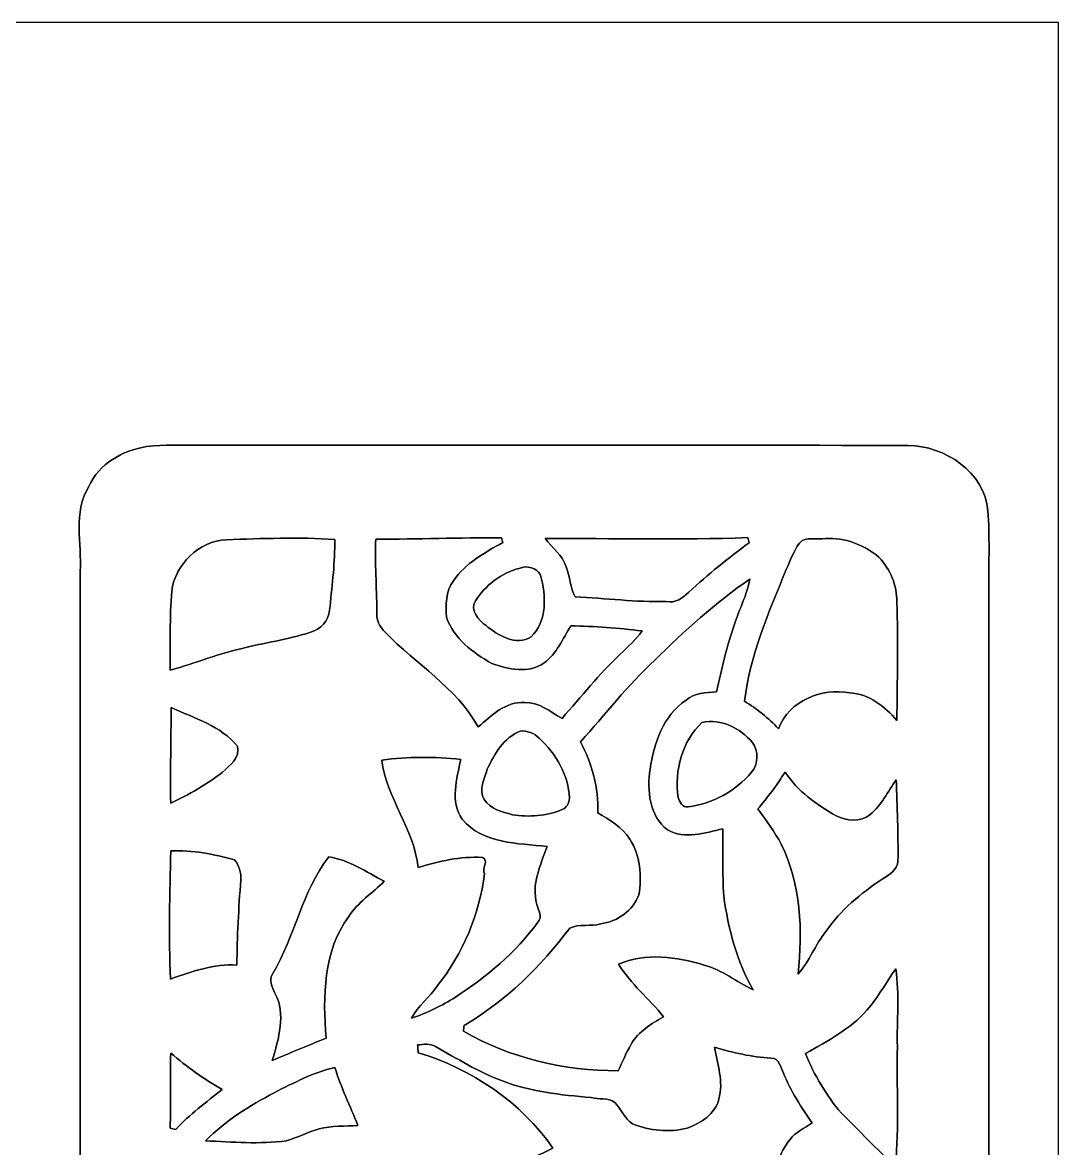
# Model space of a CAD drawing. Header units: centimetres. Extents: x -16.8 to 16.8, y -16.7 to 16.7.
# Drawn here: x 0 to 16.77, y -1.56 to 16.67 of the extents above; entities that cross this region are included whole.
import ezdxf

# ---------------------------------------------------------------- set-up
doc = ezdxf.new("R2010")
doc.units = ezdxf.units.CM
doc.header["$MEASUREMENT"] = 0
doc.layers.add('Layer 1', color=7, linetype='Continuous')

msp = doc.modelspace()

# ---------------------------------------------------------------- linework, layer by layer
at = {"layer": 'Layer 1', "color": 7}
for points, knots in [([(-16.77458, 16.66875), (-16.77458, 16.66875), (16.77458, 16.66875), (16.77458, 16.66875), (16.77458, 16.66875), (16.77458, 16.66875), (16.77458, -16.66875), (16.77458, -16.66875), (16.77458, -16.66875), (16.77458, -16.66875), (-16.77458, -16.66875), (-16.77458, -16.66875), (-16.77458, -16.66875), (-16.77458, -16.66875), (-16.77458, 16.66875), (-16.77458, 16.66875), (-16.77458, 16.66875), (-16.77458, 16.66875), (-16.77458, 16.66875), (-16.77458, 16.66875)], [0, 0, 0, 0, 0.16666667, 0.16666667, 0.16666667, 0.16666667, 0.33333333, 0.33333333, 0.33333333, 0.33333333, 0.5, 0.5, 0.5, 0.5, 0.66666667, 0.66666667, 0.66666667, 0.66666667, 1, 1, 1, 1]), ([(2.00907, 9.80228), (1.62454, 9.73843), (1.23155, 9.53064), (1.07527, 9.15458), (1.07527, 9.15458), (0.81386, 8.73831), (0.96132, 8.23666), (0.93416, 7.77875), (0.93416, 7.77875), (0.93557, 2.546), (0.93557, -2.68711), (0.93416, -7.91986), (0.93416, -7.91986), (0.90911, -8.63847), (0.89676, -9.35849), (0.92781, -10.07674), (0.92781, -10.07674), (0.95497, -10.71421), (1.58503, -11.21833), (2.20521, -11.19505), (2.20521, -11.19505), (6.26145, -11.20352), (10.3191, -11.20704), (14.37534, -11.19293), (14.37534, -11.19293), (15.05409, -11.2268), (15.68238, -10.61967), (15.64322, -9.93211), (15.64322, -9.93211), (15.65028, -4.11092), (15.64217, 1.71062), (15.64711, 7.53181), (15.64711, 7.53181), (15.64499, 7.94209), (15.66192, 8.35342), (15.63229, 8.763), (15.63229, 8.763), (15.58078, 9.3913), (14.93167, 9.8171), (14.34042, 9.81957), (14.34042, 9.81957), (10.51877, 9.83509), (6.69678, 9.81604), (2.87514, 9.82839), (2.87514, 9.82839), (2.58621, 9.82733), (2.29623, 9.83439), (2.00907, 9.80228)], [0, 0, 0, 0, 0.07692308, 0.07692308, 0.07692308, 0.07692308, 0.15384615, 0.15384615, 0.15384615, 0.15384615, 0.23076923, 0.23076923, 0.23076923, 0.23076923, 0.30769231, 0.30769231, 0.30769231, 0.30769231, 0.38461538, 0.38461538, 0.38461538, 0.38461538, 0.46153846, 0.46153846, 0.46153846, 0.46153846, 0.53846154, 0.53846154, 0.53846154, 0.53846154, 0.61538462, 0.61538462, 0.61538462, 0.61538462, 0.69230769, 0.69230769, 0.69230769, 0.69230769, 0.76923077, 0.76923077, 0.76923077, 0.76923077, 0.84615385, 0.84615385, 0.84615385, 0.84615385, 1, 1, 1, 1]), ([(3.30235, 8.2931), (3.88585, 8.31638), (4.47252, 8.33649), (5.05636, 8.30016), (5.05636, 8.30016), (5.0613, 7.93785), (5.01438, 7.57767), (4.97946, 7.21783), (4.97946, 7.21783), (4.97029, 7.04638), (4.88668, 6.87881), (4.72052, 6.81778), (4.72052, 6.81778), (4.3628, 6.68831), (3.98145, 6.64104), (3.61386, 6.54791), (3.61386, 6.54791), (3.19546, 6.46218), (2.80141, 6.29708), (2.39219, 6.18137), (2.39219, 6.18137), (2.39395, 6.60823), (2.38337, 7.03615), (2.41618, 7.46231), (2.41618, 7.46231), (2.47368, 7.89552), (2.85609, 8.27864), (3.30235, 8.2931)], [0, 0, 0, 0, 0.125, 0.125, 0.125, 0.125, 0.25, 0.25, 0.25, 0.25, 0.375, 0.375, 0.375, 0.375, 0.5, 0.5, 0.5, 0.5, 0.625, 0.625, 0.625, 0.625, 0.75, 0.75, 0.75, 0.75, 1, 1, 1, 1]), ([(5.71959, 8.30474), (6.39904, 8.2998), (7.07849, 8.33261), (7.75829, 8.3252), (7.75829, 8.3252), (7.76358, 8.30651), (7.77416, 8.26911), (7.77946, 8.25041), (7.77946, 8.25041), (7.48312, 8.08531), (7.17444, 7.91457), (6.97653, 7.62882), (6.97653, 7.62882), (6.85271, 7.46125), (6.85271, 7.23759), (6.86259, 7.03897), (6.86259, 7.03897), (6.98571, 6.69713), (7.29051, 6.46183), (7.59883, 6.29285), (7.59883, 6.29285), (7.86377, 6.19584), (8.1982, 6.12246), (8.44621, 6.30061), (8.44621, 6.30061), (8.64905, 6.44948), (8.7503, 6.69114), (8.87801, 6.90104), (8.87801, 6.90104), (9.26359, 6.89081), (9.64953, 6.86858), (10.03229, 6.81884), (10.03229, 6.81884), (9.93493, 6.67561), (9.80334, 6.56167), (9.67881, 6.44278), (9.67881, 6.44278), (9.33732, 6.1214), (9.0484, 5.75098), (8.73619, 5.40244), (8.73619, 5.40244), (8.54463, 5.50933), (8.36436, 5.66843), (8.13153, 5.65926), (8.13153, 5.65926), (7.82426, 5.67937), (7.59389, 5.4483), (7.3787, 5.26309), (7.3787, 5.26309), (7.02028, 5.90374), (6.37258, 6.27874), (5.87551, 6.79379), (5.87551, 6.79379), (5.78273, 6.88375), (5.71641, 7.00758), (5.73969, 7.1434), (5.73969, 7.1434), (5.73017, 7.53039), (5.70759, 7.91774), (5.71959, 8.30474)], [0, 0, 0, 0, 0.0625, 0.0625, 0.0625, 0.0625, 0.125, 0.125, 0.125, 0.125, 0.1875, 0.1875, 0.1875, 0.1875, 0.25, 0.25, 0.25, 0.25, 0.3125, 0.3125, 0.3125, 0.3125, 0.375, 0.375, 0.375, 0.375, 0.4375, 0.4375, 0.4375, 0.4375, 0.5, 0.5, 0.5, 0.5, 0.5625, 0.5625, 0.5625, 0.5625, 0.625, 0.625, 0.625, 0.625, 0.6875, 0.6875, 0.6875, 0.6875, 0.75, 0.75, 0.75, 0.75, 0.8125, 0.8125, 0.8125, 0.8125, 0.875, 0.875, 0.875, 0.875, 1, 1, 1, 1]), ([(8.46067, 8.31568), (9.55499, 8.31638), (10.65071, 8.28816), (11.74503, 8.32979), (11.74503, 8.32979), (11.75032, 8.30933), (11.76091, 8.26805), (11.7662, 8.24724), (11.7662, 8.24724), (11.42753, 7.99747), (11.10051, 7.73183), (10.79041, 7.44714), (10.79041, 7.44714), (10.69093, 7.35612), (10.57346, 7.26087), (10.42458, 7.29333), (10.42458, 7.29333), (9.93246, 7.28416), (9.44069, 7.34801), (8.94997, 7.36882), (8.94997, 7.36882), (8.86531, 7.51664), (8.86989, 7.69726), (8.80498, 7.85354), (8.80498, 7.85354), (8.74395, 8.04263), (8.5785, 8.16434), (8.46067, 8.31568)], [0, 0, 0, 0, 0.125, 0.125, 0.125, 0.125, 0.25, 0.25, 0.25, 0.25, 0.375, 0.375, 0.375, 0.375, 0.5, 0.5, 0.5, 0.5, 0.625, 0.625, 0.625, 0.625, 0.75, 0.75, 0.75, 0.75, 1, 1, 1, 1]), ([(12.579, 8.23842), (12.67777, 8.36154), (12.86757, 8.28569), (12.99951, 8.31497), (12.99951, 8.31497), (13.31348, 8.33191), (13.62992, 8.21372), (13.86805, 8.01123), (13.86805, 8.01123), (14.05008, 7.81544), (14.16297, 7.55474), (14.15768, 7.28486), (14.15768, 7.28486), (14.17849, 6.64633), (14.16332, 6.00745), (14.15874, 5.36857), (14.15874, 5.36857), (13.96224, 5.59506), (13.70612, 5.80037), (13.39391, 5.81625), (13.39391, 5.81625), (12.94201, 5.8995), (12.40861, 5.68678), (12.24209, 5.23558), (12.24209, 5.23558), (12.07805, 5.40702), (11.8932, 5.55519), (11.69176, 5.67972), (11.69176, 5.67972), (11.77784, 6.42832), (12.08476, 7.12152), (12.36627, 7.81297), (12.36627, 7.81297), (12.42942, 7.95796), (12.48586, 8.1093), (12.579, 8.23842)], [0, 0, 0, 0, 0.1, 0.1, 0.1, 0.1, 0.2, 0.2, 0.2, 0.2, 0.3, 0.3, 0.3, 0.3, 0.4, 0.4, 0.4, 0.4, 0.5, 0.5, 0.5, 0.5, 0.6, 0.6, 0.6, 0.6, 0.7, 0.7, 0.7, 0.7, 0.8, 0.8, 0.8, 0.8, 1, 1, 1, 1]), ([(8.04157, 7.83131), (8.16292, 7.88317), (8.33191, 7.84472), (8.38764, 7.71913), (8.38764, 7.71913), (8.48078, 7.39175), (8.49665, 6.97689), (8.23524, 6.72183), (8.23524, 6.72183), (7.99359, 6.56449), (7.69761, 6.75322), (7.50535, 6.90351), (7.50535, 6.90351), (7.39316, 6.99417), (7.23159, 7.15433), (7.33425, 7.30532), (7.33425, 7.30532), (7.49547, 7.55438), (7.75159, 7.7597), (8.04157, 7.83131)], [0, 0, 0, 0, 0.16666667, 0.16666667, 0.16666667, 0.16666667, 0.33333333, 0.33333333, 0.33333333, 0.33333333, 0.5, 0.5, 0.5, 0.5, 0.66666667, 0.66666667, 0.66666667, 0.66666667, 1, 1, 1, 1]), ([(10.2362, 6.34436), (10.7188, 6.81496), (11.21727, 7.27498), (11.77537, 7.65528), (11.77537, 7.65528), (11.73092, 7.40128), (11.60815, 7.17127), (11.52701, 6.92856), (11.52701, 6.92856), (11.4046, 6.57084), (11.31958, 6.20183), (11.23809, 5.83283), (11.23809, 5.83283), (11.06664, 5.81978), (10.87861, 5.82224), (10.74349, 5.6956), (10.74349, 5.6956), (10.37449, 5.44936), (10.22456, 4.9978), (10.16176, 4.58047), (10.16176, 4.58047), (10.11202, 4.24321), (10.14412, 3.81635), (10.44504, 3.59974), (10.44504, 3.59974), (10.7248, 3.43888), (11.04865, 3.54577), (11.33828, 3.61633), (11.33828, 3.61633), (11.33969, 3.25332), (11.33193, 2.88996), (11.35451, 2.52695), (11.35451, 2.52695), (11.42788, 1.99919), (11.56406, 1.47461), (11.82829, 1.00824), (11.82829, 1.00824), (11.56159, 1.1363), (11.32593, 1.32856), (11.03806, 1.40864), (11.03806, 1.40864), (10.59392, 1.53776), (10.08803, 1.61996), (9.65235, 1.42169), (9.65235, 1.42169), (9.85026, 1.10102), (10.14554, 0.86254), (10.38084, 0.57291), (10.38084, 0.57291), (10.18187, 0.45755), (9.97303, 0.33267), (9.85591, 0.12771), (9.85591, 0.12771), (9.77582, -0.01094), (9.71232, -0.15875), (9.64389, -0.30339), (9.64389, -0.30339), (8.77252, -0.3048), (7.89905, -0.09984), (7.14128, 0.33549), (7.14128, 0.33549), (7.1434, 0.35948), (7.14728, 0.40816), (7.14939, 0.43215), (7.14939, 0.43215), (7.82708, 0.82515), (8.39047, 1.38501), (8.86142, 2.00554), (8.86142, 2.00554), (9.01171, 2.08739), (9.20221, 2.02177), (9.36378, 2.07751), (9.36378, 2.07751), (9.63295, 2.1082), (9.88166, 2.29059), (9.98008, 2.54423), (9.98008, 2.54423), (10.02736, 2.84692), (10.01077, 3.18523), (9.83156, 3.44558), (9.83156, 3.44558), (9.71127, 3.64243), (9.50666, 3.7592), (9.31474, 3.87491), (9.31474, 3.87491), (9.32921, 4.28061), (9.22055, 4.66866), (9.03534, 5.02426), (9.03534, 5.02426), (9.43469, 5.46488), (9.79946, 5.93901), (10.2362, 6.34436)], [0, 0, 0, 0, 0.04166667, 0.04166667, 0.04166667, 0.04166667, 0.08333333, 0.08333333, 0.08333333, 0.08333333, 0.125, 0.125, 0.125, 0.125, 0.16666667, 0.16666667, 0.16666667, 0.16666667, 0.20833333, 0.20833333, 0.20833333, 0.20833333, 0.25, 0.25, 0.25, 0.25, 0.29166667, 0.29166667, 0.29166667, 0.29166667, 0.33333333, 0.33333333, 0.33333333, 0.33333333, 0.375, 0.375, 0.375, 0.375, 0.41666667, 0.41666667, 0.41666667, 0.41666667, 0.45833333, 0.45833333, 0.45833333, 0.45833333, 0.5, 0.5, 0.5, 0.5, 0.54166667, 0.54166667, 0.54166667, 0.54166667, 0.58333333, 0.58333333, 0.58333333, 0.58333333, 0.625, 0.625, 0.625, 0.625, 0.66666667, 0.66666667, 0.66666667, 0.66666667, 0.70833333, 0.70833333, 0.70833333, 0.70833333, 0.75, 0.75, 0.75, 0.75, 0.79166667, 0.79166667, 0.79166667, 0.79166667, 0.83333333, 0.83333333, 0.83333333, 0.83333333, 0.875, 0.875, 0.875, 0.875, 0.91666667, 0.91666667, 0.91666667, 0.91666667, 1, 1, 1, 1]), ([(2.40947, 5.57777), (2.7813, 5.40173), (3.21134, 5.28391), (3.47945, 4.953), (3.47945, 4.953), (3.52989, 4.76038), (3.35245, 4.64326), (3.23427, 4.5279), (3.23427, 4.5279), (2.98027, 4.32576), (2.69169, 4.16948), (2.39889, 4.03119), (2.39889, 4.03119), (2.39254, 4.5466), (2.40277, 5.06236), (2.40947, 5.57777)], [0, 0, 0, 0, 0.2, 0.2, 0.2, 0.2, 0.4, 0.4, 0.4, 0.4, 0.6, 0.6, 0.6, 0.6, 1, 1, 1, 1]), ([(11.00208, 5.33647), (11.31217, 5.40385), (11.62332, 5.24581), (11.8177, 5.01086), (11.8177, 5.01086), (11.92389, 4.87292), (11.91507, 4.66196), (11.80394, 4.52967), (11.80394, 4.52967), (11.5443, 4.22593), (11.17635, 4.01602), (10.77666, 3.97122), (10.77666, 3.97122), (10.68776, 3.95393), (10.63731, 4.05342), (10.61544, 4.12362), (10.61544, 4.12362), (10.55441, 4.55189), (10.68035, 5.03872), (11.00208, 5.33647)], [0, 0, 0, 0, 0.16666667, 0.16666667, 0.16666667, 0.16666667, 0.33333333, 0.33333333, 0.33333333, 0.33333333, 0.5, 0.5, 0.5, 0.5, 0.66666667, 0.66666667, 0.66666667, 0.66666667, 1, 1, 1, 1]), ([(8.06062, 5.19712), (8.17245, 5.21159), (8.28287, 5.1562), (8.36542, 5.08388), (8.36542, 5.08388), (8.63459, 4.82988), (8.84237, 4.48698), (8.85684, 4.1088), (8.85684, 4.1088), (8.85014, 4.03437), (8.81027, 3.95358), (8.7376, 3.92501), (8.7376, 3.92501), (8.48501, 3.81988), (8.20032, 3.80012), (7.93221, 3.84246), (7.93221, 3.84246), (7.7664, 3.88796), (7.57343, 3.93277), (7.47607, 4.08869), (7.47607, 4.08869), (7.38187, 4.24356), (7.47607, 4.42701), (7.52546, 4.578), (7.52546, 4.578), (7.64081, 4.82529), (7.79145, 5.09199), (8.06062, 5.19712)], [0, 0, 0, 0, 0.125, 0.125, 0.125, 0.125, 0.25, 0.25, 0.25, 0.25, 0.375, 0.375, 0.375, 0.375, 0.5, 0.5, 0.5, 0.5, 0.625, 0.625, 0.625, 0.625, 0.75, 0.75, 0.75, 0.75, 1, 1, 1, 1]), ([(5.81766, 4.72616), (6.23958, 4.78755), (6.67173, 4.7812), (7.09577, 4.73886), (7.09577, 4.73886), (7.03086, 4.42807), (6.92115, 4.05306), (7.11976, 3.76837), (7.11976, 3.76837), (7.46019, 3.36797), (8.01335, 3.38173), (8.49348, 3.32916), (8.49348, 3.32916), (8.39117, 3.02966), (8.23242, 2.71463), (8.32838, 2.39148), (8.32838, 2.39148), (8.34813, 2.29694), (8.42751, 2.18722), (8.34425, 2.10185), (8.34425, 2.10185), (7.99218, 1.61008), (7.51205, 1.22167), (7.01181, 0.88971), (7.01181, 0.88971), (6.7885, 0.75001), (6.55038, 0.63183), (6.30061, 0.54786), (6.30061, 0.54786), (6.40292, 0.75177), (6.59483, 0.88829), (6.72112, 1.07562), (6.72112, 1.07562), (7.13211, 1.59738), (7.40198, 2.23097), (7.47924, 2.89137), (7.47924, 2.89137), (7.42809, 2.9531), (7.5625, 3.11503), (7.44608, 3.14925), (7.44608, 3.14925), (7.09083, 3.175), (6.74229, 3.08786), (6.40468, 2.98732), (6.40468, 2.98732), (6.344, 3.61103), (5.89456, 4.10704), (5.81766, 4.72616)], [0, 0, 0, 0, 0.07692308, 0.07692308, 0.07692308, 0.07692308, 0.15384615, 0.15384615, 0.15384615, 0.15384615, 0.23076923, 0.23076923, 0.23076923, 0.23076923, 0.30769231, 0.30769231, 0.30769231, 0.30769231, 0.38461538, 0.38461538, 0.38461538, 0.38461538, 0.46153846, 0.46153846, 0.46153846, 0.46153846, 0.53846154, 0.53846154, 0.53846154, 0.53846154, 0.61538462, 0.61538462, 0.61538462, 0.61538462, 0.69230769, 0.69230769, 0.69230769, 0.69230769, 0.76923077, 0.76923077, 0.76923077, 0.76923077, 0.84615385, 0.84615385, 0.84615385, 0.84615385, 1, 1, 1, 1]), ([(11.90625, 3.93559), (12.06641, 4.12503), (12.21669, 4.32223), (12.34722, 4.53319), (12.34722, 4.53319), (12.55219, 4.22416), (12.85699, 4.00579), (13.17413, 3.82446), (13.17413, 3.82446), (13.34347, 3.74015), (13.5703, 3.71581), (13.72482, 3.84387), (13.72482, 3.84387), (13.90897, 3.99415), (14.01127, 4.21887), (14.1478, 4.40937), (14.1478, 4.40937), (14.16015, 3.97087), (14.18237, 3.53166), (14.17496, 3.0928), (14.17496, 3.0928), (14.17108, 2.94499), (14.0275, 2.8702), (13.92061, 2.79894), (13.92061, 2.79894), (13.57277, 2.56928), (13.24716, 2.29694), (13.00762, 1.95227), (13.00762, 1.95227), (12.83723, 1.73531), (12.73951, 1.47073), (12.55854, 1.26224), (12.55854, 1.26224), (12.63156, 1.96991), (12.6111, 2.71568), (12.28549, 3.36338), (12.28549, 3.36338), (12.17824, 3.56658), (12.04277, 3.75179), (11.90625, 3.93559)], [0, 0, 0, 0, 0.09090909, 0.09090909, 0.09090909, 0.09090909, 0.18181818, 0.18181818, 0.18181818, 0.18181818, 0.27272727, 0.27272727, 0.27272727, 0.27272727, 0.36363636, 0.36363636, 0.36363636, 0.36363636, 0.45454545, 0.45454545, 0.45454545, 0.45454545, 0.54545455, 0.54545455, 0.54545455, 0.54545455, 0.63636364, 0.63636364, 0.63636364, 0.63636364, 0.72727273, 0.72727273, 0.72727273, 0.72727273, 0.81818182, 0.81818182, 0.81818182, 0.81818182, 1, 1, 1, 1]), ([(2.40065, 3.25861), (2.75061, 3.27025), (3.09809, 3.20358), (3.435, 3.11432), (3.435, 3.11432), (3.50061, 3.02119), (3.54542, 2.90654), (3.53377, 2.79083), (3.53377, 2.79083), (3.50061, 2.3308), (3.47416, 1.87008), (3.47133, 1.40864), (3.47133, 1.40864), (3.09598, 1.43016), (2.74391, 1.30457), (2.39783, 1.18145), (2.39783, 1.18145), (2.36326, 1.87396), (2.38478, 2.56646), (2.40065, 3.25861)], [0, 0, 0, 0, 0.16666667, 0.16666667, 0.16666667, 0.16666667, 0.33333333, 0.33333333, 0.33333333, 0.33333333, 0.5, 0.5, 0.5, 0.5, 0.66666667, 0.66666667, 0.66666667, 0.66666667, 1, 1, 1, 1]), ([(4.959, 3.15948), (5.29026, 3.11256), (5.56507, 2.91289), (5.85682, 2.76613), (5.85682, 2.76613), (5.66773, 2.57457), (5.43278, 2.42535), (5.28391, 2.1971), (5.28391, 2.1971), (4.86833, 1.63266), (4.86198, 0.89359), (4.9149, 0.22543), (4.9149, 0.22543), (4.62527, 0.10442), (4.33317, -0.01129), (4.04495, -0.13617), (4.04495, -0.13617), (4.1469, 0.21026), (4.27037, 0.61454), (4.08799, 0.95321), (4.08799, 0.95321), (4.03931, 1.05163), (3.98251, 1.16981), (4.05412, 1.27247), (4.05412, 1.27247), (4.4129, 1.87572), (4.52155, 2.5975), (4.959, 3.15948)], [0, 0, 0, 0, 0.125, 0.125, 0.125, 0.125, 0.25, 0.25, 0.25, 0.25, 0.375, 0.375, 0.375, 0.375, 0.5, 0.5, 0.5, 0.5, 0.625, 0.625, 0.625, 0.625, 0.75, 0.75, 0.75, 0.75, 1, 1, 1, 1]), ([(13.67649, 0.68121), (13.85429, 0.88688), (13.98376, 1.12818), (14.1411, 1.34902), (14.1411, 1.34902), (14.20177, 0.93098), (14.15591, 0.50871), (14.16544, 0.08819), (14.16544, 0.08819), (14.15239, -0.55492), (14.19296, -1.2005), (14.13686, -1.84221), (14.13686, -1.84221), (13.82501, -1.57939), (13.55302, -1.27388), (13.25951, -0.99201), (13.25951, -0.99201), (13.01821, -0.70238), (12.81642, -0.37536), (12.67883, -0.02399), (12.67883, -0.02399), (13.03514, 0.17357), (13.40097, 0.37394), (13.67649, 0.68121)], [0, 0, 0, 0, 0.14285714, 0.14285714, 0.14285714, 0.14285714, 0.28571429, 0.28571429, 0.28571429, 0.28571429, 0.42857143, 0.42857143, 0.42857143, 0.42857143, 0.57142857, 0.57142857, 0.57142857, 0.57142857, 0.71428571, 0.71428571, 0.71428571, 0.71428571, 1, 1, 1, 1]), ([(6.39798, 0.11501), (6.49464, 0.12383), (6.59977, 0.14358), (6.68831, 0.09102), (6.68831, 0.09102), (7.03721, -0.10478), (7.37588, -0.32491), (7.75511, -0.46002), (7.75511, -0.46002), (8.2169, -0.64311), (8.71643, -0.69321), (9.20715, -0.73801), (9.20715, -0.73801), (9.32709, -0.77541), (9.48408, -0.73237), (9.59097, -0.81456), (9.59097, -0.81456), (9.69081, -0.92639), (9.74901, -1.07597), (9.87637, -1.16311), (9.87637, -1.16311), (10.15471, -1.276), (10.46974, -1.30281), (10.76254, -1.23331), (10.76254, -1.23331), (10.98232, -1.15006), (11.21551, -1.00506), (11.27548, -0.76271), (11.27548, -0.76271), (11.35451, -0.47801), (11.25502, -0.20003), (11.20281, 0.07655), (11.20281, 0.07655), (11.50197, -0.01023), (11.80536, -0.08114), (12.11862, -0.09737), (12.11862, -0.09737), (12.25338, -0.09631), (12.27702, -0.24871), (12.32323, -0.34431), (12.32323, -0.34431), (12.43683, -0.63359), (12.61181, -0.89359), (12.78749, -1.14829), (12.78749, -1.14829), (12.66225, -1.2319), (12.5162, -1.29399), (12.42519, -1.41852), (12.42519, -1.41852), (12.24104, -1.62666), (12.2107, -1.91206), (12.1218, -2.1657), (12.1218, -2.1657), (11.75138, -2.09656), (11.34992, -2.04682), (10.99996, -2.21933), (10.99996, -2.21933), (10.79923, -2.30752), (10.547, -2.42993), (10.51101, -2.6737), (10.51101, -2.6737), (10.49655, -2.89454), (10.57698, -3.10833), (10.66694, -3.30553), (10.66694, -3.30553), (10.79712, -3.53766), (10.97668, -3.78107), (11.24726, -3.8548), (11.24726, -3.8548), (11.43882, -3.91054), (11.63285, -3.83152), (11.82017, -3.79201), (11.82017, -3.79201), (11.93024, -3.75744), (12.01102, -3.86609), (12.09111, -3.92359), (12.09111, -3.92359), (12.41284, -4.22028), (12.77232, -4.47322), (13.09758, -4.76532), (13.09758, -4.76532), (12.64885, -4.7431), (12.21211, -4.63197), (11.77008, -4.56248), (11.77008, -4.56248), (11.42824, -4.49897), (11.08181, -4.45664), (10.74526, -4.36845), (10.74526, -4.36845), (10.70222, -3.97334), (10.50996, -3.61703), (10.281, -3.30024), (10.281, -3.30024), (10.09862, -3.01519), (9.81922, -2.79294), (9.50031, -2.67935), (9.50031, -2.67935), (9.63471, -2.47897), (9.69751, -2.24331), (9.66964, -2.00201), (9.66964, -2.00201), (9.392, -2.08492), (9.15106, -2.25531), (8.93939, -2.44898), (8.93939, -2.44898), (8.56615, -2.79224), (8.18938, -3.13267), (7.83625, -3.49744), (7.83625, -3.49744), (7.62847, -3.7024), (7.41504, -3.9049), (7.16915, -4.06435), (7.16915, -4.06435), (7.09154, -3.37714), (7.31414, -2.70439), (7.33213, -2.01859), (7.33213, -2.01859), (7.76958, -1.92158), (8.19009, -1.76036), (8.58837, -1.55646), (8.58837, -1.55646), (8.07226, -0.80539), (7.27392, -0.27728), (6.40891, -0.01023), (6.40891, -0.01023), (6.40644, 0.02117), (6.4008, 0.08361), (6.39798, 0.11501)], [0, 0, 0, 0, 0.03030303, 0.03030303, 0.03030303, 0.03030303, 0.06060606, 0.06060606, 0.06060606, 0.06060606, 0.09090909, 0.09090909, 0.09090909, 0.09090909, 0.12121212, 0.12121212, 0.12121212, 0.12121212, 0.15151515, 0.15151515, 0.15151515, 0.15151515, 0.18181818, 0.18181818, 0.18181818, 0.18181818, 0.21212121, 0.21212121, 0.21212121, 0.21212121, 0.24242424, 0.24242424, 0.24242424, 0.24242424, 0.27272727, 0.27272727, 0.27272727, 0.27272727, 0.3030303, 0.3030303, 0.3030303, 0.3030303, 0.33333333, 0.33333333, 0.33333333, 0.33333333, 0.36363636, 0.36363636, 0.36363636, 0.36363636, 0.39393939, 0.39393939, 0.39393939, 0.39393939, 0.42424242, 0.42424242, 0.42424242, 0.42424242, 0.45454545, 0.45454545, 0.45454545, 0.45454545, 0.48484848, 0.48484848, 0.48484848, 0.48484848, 0.51515152, 0.51515152, 0.51515152, 0.51515152, 0.54545455, 0.54545455, 0.54545455, 0.54545455, 0.57575758, 0.57575758, 0.57575758, 0.57575758, 0.60606061, 0.60606061, 0.60606061, 0.60606061, 0.63636364, 0.63636364, 0.63636364, 0.63636364, 0.66666667, 0.66666667, 0.66666667, 0.66666667, 0.6969697, 0.6969697, 0.6969697, 0.6969697, 0.72727273, 0.72727273, 0.72727273, 0.72727273, 0.75757576, 0.75757576, 0.75757576, 0.75757576, 0.78787879, 0.78787879, 0.78787879, 0.78787879, 0.81818182, 0.81818182, 0.81818182, 0.81818182, 0.84848485, 0.84848485, 0.84848485, 0.84848485, 0.87878788, 0.87878788, 0.87878788, 0.87878788, 0.90909091, 0.90909091, 0.90909091, 0.90909091, 0.93939394, 0.93939394, 0.93939394, 0.93939394, 1, 1, 1, 1]), ([(2.39924, -0.01623), (2.66171, -0.23424), (2.93476, -0.44238), (3.23462, -0.60678), (3.23462, -0.60678), (2.97533, -0.81174), (2.70651, -1.00894), (2.48144, -1.25307), (2.48144, -1.25307), (2.45921, -1.24813), (2.41406, -1.23896), (2.39183, -1.23402), (2.39183, -1.23402), (2.39889, -0.82797), (2.38866, -0.42192), (2.39924, -0.01623)], [0, 0, 0, 0, 0.2, 0.2, 0.2, 0.2, 0.4, 0.4, 0.4, 0.4, 0.6, 0.6, 0.6, 0.6, 1, 1, 1, 1]), ([(4.0767, -0.65758), (4.39314, -0.49918), (4.70958, -0.32879), (5.05742, -0.24871), (5.05742, -0.24871), (5.15655, -0.57221), (5.30472, -0.8763), (5.43207, -1.18851), (5.43207, -1.18851), (5.22252, -1.20262), (5.00944, -1.19274), (4.80377, -1.24319), (4.80377, -1.24319), (4.62209, -1.29364), (4.45417, -1.38289), (4.2732, -1.43545), (4.2732, -1.43545), (3.83787, -1.49789), (3.39831, -1.45344), (2.96157, -1.43722), (2.96157, -1.43722), (3.28189, -1.11125), (3.6763, -0.87207), (4.0767, -0.65758)], [0, 0, 0, 0, 0.14285714, 0.14285714, 0.14285714, 0.14285714, 0.28571429, 0.28571429, 0.28571429, 0.28571429, 0.42857143, 0.42857143, 0.42857143, 0.42857143, 0.57142857, 0.57142857, 0.57142857, 0.57142857, 0.71428571, 0.71428571, 0.71428571, 0.71428571, 1, 1, 1, 1])]:
    msp.add_open_spline(points, degree=3, knots=knots, dxfattribs=at)
at = {"layer": 'Layer 1', "color": 251}
for points, knots in [([(2.00907, 9.80228), (2.29623, 9.83439), (2.58621, 9.82733), (2.87514, 9.82839), (2.87514, 9.82839), (6.69678, 9.81604), (10.51877, 9.83509), (14.34042, 9.81957), (14.34042, 9.81957), (14.93167, 9.8171), (15.58078, 9.3913), (15.63229, 8.763), (15.63229, 8.763), (15.66192, 8.35342), (15.64499, 7.94209), (15.64711, 7.53181), (15.64711, 7.53181), (15.64217, 1.71062), (15.65028, -4.11092), (15.64322, -9.93211), (15.64322, -9.93211), (15.68238, -10.61967), (15.05409, -11.2268), (14.37534, -11.19293), (14.37534, -11.19293), (10.3191, -11.20704), (6.26145, -11.20352), (2.20521, -11.19505), (2.20521, -11.19505), (1.58503, -11.21833), (0.95497, -10.71421), (0.92781, -10.07674), (0.92781, -10.07674), (0.89676, -9.35849), (0.90911, -8.63847), (0.93416, -7.91986), (0.93416, -7.91986), (0.93557, -2.68711), (0.93557, 2.546), (0.93416, 7.77875), (0.93416, 7.77875), (0.96132, 8.23666), (0.81386, 8.73831), (1.07527, 9.15458), (1.07527, 9.15458), (1.23155, 9.53064), (1.62454, 9.73843), (2.00907, 9.80228), (2.00907, 9.80228), (2.00907, 9.80228), (2.00907, 9.80228), (2.00907, 9.80228)], [0, 0, 0, 0, 0.07142857, 0.07142857, 0.07142857, 0.07142857, 0.14285714, 0.14285714, 0.14285714, 0.14285714, 0.21428571, 0.21428571, 0.21428571, 0.21428571, 0.28571429, 0.28571429, 0.28571429, 0.28571429, 0.35714286, 0.35714286, 0.35714286, 0.35714286, 0.42857143, 0.42857143, 0.42857143, 0.42857143, 0.5, 0.5, 0.5, 0.5, 0.57142857, 0.57142857, 0.57142857, 0.57142857, 0.64285714, 0.64285714, 0.64285714, 0.64285714, 0.71428571, 0.71428571, 0.71428571, 0.71428571, 0.78571429, 0.78571429, 0.78571429, 0.78571429, 0.85714286, 0.85714286, 0.85714286, 0.85714286, 1, 1, 1, 1]), ([(3.30235, 8.2931), (2.85609, 8.27864), (2.47368, 7.89552), (2.41618, 7.46231), (2.41618, 7.46231), (2.38337, 7.03615), (2.39395, 6.60823), (2.39219, 6.18137), (2.39219, 6.18137), (2.80141, 6.29708), (3.19546, 6.46218), (3.61386, 6.54791), (3.61386, 6.54791), (3.98145, 6.64104), (4.3628, 6.68831), (4.72052, 6.81778), (4.72052, 6.81778), (4.88668, 6.87881), (4.97029, 7.04638), (4.97946, 7.21783), (4.97946, 7.21783), (5.01438, 7.57767), (5.0613, 7.93785), (5.05636, 8.30016), (5.05636, 8.30016), (4.47252, 8.33649), (3.88585, 8.31638), (3.30235, 8.2931), (3.30235, 8.2931), (3.30235, 8.2931), (3.30235, 8.2931), (3.30235, 8.2931)], [0, 0, 0, 0, 0.11111111, 0.11111111, 0.11111111, 0.11111111, 0.22222222, 0.22222222, 0.22222222, 0.22222222, 0.33333333, 0.33333333, 0.33333333, 0.33333333, 0.44444444, 0.44444444, 0.44444444, 0.44444444, 0.55555556, 0.55555556, 0.55555556, 0.55555556, 0.66666667, 0.66666667, 0.66666667, 0.66666667, 0.77777778, 0.77777778, 0.77777778, 0.77777778, 1, 1, 1, 1]), ([(5.71959, 8.30474), (5.70759, 7.91774), (5.73017, 7.53039), (5.73969, 7.1434), (5.73969, 7.1434), (5.71641, 7.00758), (5.78273, 6.88375), (5.87551, 6.79379), (5.87551, 6.79379), (6.37258, 6.27874), (7.02028, 5.90374), (7.3787, 5.26309), (7.3787, 5.26309), (7.59389, 5.4483), (7.82426, 5.67937), (8.13153, 5.65926), (8.13153, 5.65926), (8.36436, 5.66843), (8.54463, 5.50933), (8.73619, 5.40244), (8.73619, 5.40244), (9.0484, 5.75098), (9.33732, 6.1214), (9.67881, 6.44278), (9.67881, 6.44278), (9.80334, 6.56167), (9.93493, 6.67561), (10.03229, 6.81884), (10.03229, 6.81884), (9.64953, 6.86858), (9.26359, 6.89081), (8.87801, 6.90104), (8.87801, 6.90104), (8.7503, 6.69114), (8.64905, 6.44948), (8.44621, 6.30061), (8.44621, 6.30061), (8.1982, 6.12246), (7.86377, 6.19584), (7.59883, 6.29285), (7.59883, 6.29285), (7.29051, 6.46183), (6.98571, 6.69713), (6.86259, 7.03897), (6.86259, 7.03897), (6.85271, 7.23759), (6.85271, 7.46125), (6.97653, 7.62882), (6.97653, 7.62882), (7.17444, 7.91457), (7.48312, 8.08531), (7.77946, 8.25041), (7.77946, 8.25041), (7.77416, 8.26911), (7.76358, 8.30651), (7.75829, 8.3252), (7.75829, 8.3252), (7.07849, 8.33261), (6.39904, 8.2998), (5.71959, 8.30474), (5.71959, 8.30474), (5.71959, 8.30474), (5.71959, 8.30474), (5.71959, 8.30474)], [0, 0, 0, 0, 0.05882353, 0.05882353, 0.05882353, 0.05882353, 0.11764706, 0.11764706, 0.11764706, 0.11764706, 0.17647059, 0.17647059, 0.17647059, 0.17647059, 0.23529412, 0.23529412, 0.23529412, 0.23529412, 0.29411765, 0.29411765, 0.29411765, 0.29411765, 0.35294118, 0.35294118, 0.35294118, 0.35294118, 0.41176471, 0.41176471, 0.41176471, 0.41176471, 0.47058824, 0.47058824, 0.47058824, 0.47058824, 0.52941176, 0.52941176, 0.52941176, 0.52941176, 0.58823529, 0.58823529, 0.58823529, 0.58823529, 0.64705882, 0.64705882, 0.64705882, 0.64705882, 0.70588235, 0.70588235, 0.70588235, 0.70588235, 0.76470588, 0.76470588, 0.76470588, 0.76470588, 0.82352941, 0.82352941, 0.82352941, 0.82352941, 0.88235294, 0.88235294, 0.88235294, 0.88235294, 1, 1, 1, 1]), ([(8.46067, 8.31568), (8.5785, 8.16434), (8.74395, 8.04263), (8.80498, 7.85354), (8.80498, 7.85354), (8.86989, 7.69726), (8.86531, 7.51664), (8.94997, 7.36882), (8.94997, 7.36882), (9.44069, 7.34801), (9.93246, 7.28416), (10.42458, 7.29333), (10.42458, 7.29333), (10.57346, 7.26087), (10.69093, 7.35612), (10.79041, 7.44714), (10.79041, 7.44714), (11.10051, 7.73183), (11.42753, 7.99747), (11.7662, 8.24724), (11.7662, 8.24724), (11.76091, 8.26805), (11.75032, 8.30933), (11.74503, 8.32979), (11.74503, 8.32979), (10.65071, 8.28816), (9.55499, 8.31638), (8.46067, 8.31568), (8.46067, 8.31568), (8.46067, 8.31568), (8.46067, 8.31568), (8.46067, 8.31568)], [0, 0, 0, 0, 0.11111111, 0.11111111, 0.11111111, 0.11111111, 0.22222222, 0.22222222, 0.22222222, 0.22222222, 0.33333333, 0.33333333, 0.33333333, 0.33333333, 0.44444444, 0.44444444, 0.44444444, 0.44444444, 0.55555556, 0.55555556, 0.55555556, 0.55555556, 0.66666667, 0.66666667, 0.66666667, 0.66666667, 0.77777778, 0.77777778, 0.77777778, 0.77777778, 1, 1, 1, 1]), ([(12.579, 8.23842), (12.48586, 8.1093), (12.42942, 7.95796), (12.36627, 7.81297), (12.36627, 7.81297), (12.08476, 7.12152), (11.77784, 6.42832), (11.69176, 5.67972), (11.69176, 5.67972), (11.8932, 5.55519), (12.07805, 5.40702), (12.24209, 5.23558), (12.24209, 5.23558), (12.40861, 5.68678), (12.94201, 5.8995), (13.39391, 5.81625), (13.39391, 5.81625), (13.70612, 5.80037), (13.96224, 5.59506), (14.15874, 5.36857), (14.15874, 5.36857), (14.16332, 6.00745), (14.17849, 6.64633), (14.15768, 7.28486), (14.15768, 7.28486), (14.16297, 7.55474), (14.05008, 7.81544), (13.86805, 8.01123), (13.86805, 8.01123), (13.62992, 8.21372), (13.31348, 8.33191), (12.99951, 8.31497), (12.99951, 8.31497), (12.86757, 8.28569), (12.67777, 8.36154), (12.579, 8.23842), (12.579, 8.23842), (12.579, 8.23842), (12.579, 8.23842), (12.579, 8.23842)], [0, 0, 0, 0, 0.09090909, 0.09090909, 0.09090909, 0.09090909, 0.18181818, 0.18181818, 0.18181818, 0.18181818, 0.27272727, 0.27272727, 0.27272727, 0.27272727, 0.36363636, 0.36363636, 0.36363636, 0.36363636, 0.45454545, 0.45454545, 0.45454545, 0.45454545, 0.54545455, 0.54545455, 0.54545455, 0.54545455, 0.63636364, 0.63636364, 0.63636364, 0.63636364, 0.72727273, 0.72727273, 0.72727273, 0.72727273, 0.81818182, 0.81818182, 0.81818182, 0.81818182, 1, 1, 1, 1]), ([(8.04157, 7.83131), (7.75159, 7.7597), (7.49547, 7.55438), (7.33425, 7.30532), (7.33425, 7.30532), (7.23159, 7.15433), (7.39316, 6.99417), (7.50535, 6.90351), (7.50535, 6.90351), (7.69761, 6.75322), (7.99359, 6.56449), (8.23524, 6.72183), (8.23524, 6.72183), (8.49665, 6.97689), (8.48078, 7.39175), (8.38764, 7.71913), (8.38764, 7.71913), (8.33191, 7.84472), (8.16292, 7.88317), (8.04157, 7.83131), (8.04157, 7.83131), (8.04157, 7.83131), (8.04157, 7.83131), (8.04157, 7.83131)], [0, 0, 0, 0, 0.14285714, 0.14285714, 0.14285714, 0.14285714, 0.28571429, 0.28571429, 0.28571429, 0.28571429, 0.42857143, 0.42857143, 0.42857143, 0.42857143, 0.57142857, 0.57142857, 0.57142857, 0.57142857, 0.71428571, 0.71428571, 0.71428571, 0.71428571, 1, 1, 1, 1]), ([(10.2362, 6.34436), (9.79946, 5.93901), (9.43469, 5.46488), (9.03534, 5.02426), (9.03534, 5.02426), (9.22055, 4.66866), (9.32921, 4.28061), (9.31474, 3.87491), (9.31474, 3.87491), (9.50666, 3.7592), (9.71127, 3.64243), (9.83156, 3.44558), (9.83156, 3.44558), (10.01077, 3.18523), (10.02736, 2.84692), (9.98008, 2.54423), (9.98008, 2.54423), (9.88166, 2.29059), (9.63295, 2.1082), (9.36378, 2.07751), (9.36378, 2.07751), (9.20221, 2.02177), (9.01171, 2.08739), (8.86142, 2.00554), (8.86142, 2.00554), (8.39047, 1.38501), (7.82708, 0.82515), (7.14939, 0.43215), (7.14939, 0.43215), (7.14728, 0.40816), (7.1434, 0.35948), (7.14128, 0.33549), (7.14128, 0.33549), (7.89905, -0.09984), (8.77252, -0.3048), (9.64389, -0.30339), (9.64389, -0.30339), (9.71232, -0.15875), (9.77582, -0.01094), (9.85591, 0.12771), (9.85591, 0.12771), (9.97303, 0.33267), (10.18187, 0.45755), (10.38084, 0.57291), (10.38084, 0.57291), (10.14554, 0.86254), (9.85026, 1.10102), (9.65235, 1.42169), (9.65235, 1.42169), (10.08803, 1.61996), (10.59392, 1.53776), (11.03806, 1.40864), (11.03806, 1.40864), (11.32593, 1.32856), (11.56159, 1.1363), (11.82829, 1.00824), (11.82829, 1.00824), (11.56406, 1.47461), (11.42788, 1.99919), (11.35451, 2.52695), (11.35451, 2.52695), (11.33193, 2.88996), (11.33969, 3.25332), (11.33828, 3.61633), (11.33828, 3.61633), (11.04865, 3.54577), (10.7248, 3.43888), (10.44504, 3.59974), (10.44504, 3.59974), (10.14412, 3.81635), (10.11202, 4.24321), (10.16176, 4.58047), (10.16176, 4.58047), (10.22456, 4.9978), (10.37449, 5.44936), (10.74349, 5.6956), (10.74349, 5.6956), (10.87861, 5.82224), (11.06664, 5.81978), (11.23809, 5.83283), (11.23809, 5.83283), (11.31958, 6.20183), (11.4046, 6.57084), (11.52701, 6.92856), (11.52701, 6.92856), (11.60815, 7.17127), (11.73092, 7.40128), (11.77537, 7.65528), (11.77537, 7.65528), (11.21727, 7.27498), (10.7188, 6.81496), (10.2362, 6.34436), (10.2362, 6.34436), (10.2362, 6.34436), (10.2362, 6.34436), (10.2362, 6.34436)], [0, 0, 0, 0, 0.04, 0.04, 0.04, 0.04, 0.08, 0.08, 0.08, 0.08, 0.12, 0.12, 0.12, 0.12, 0.16, 0.16, 0.16, 0.16, 0.2, 0.2, 0.2, 0.2, 0.24, 0.24, 0.24, 0.24, 0.28, 0.28, 0.28, 0.28, 0.32, 0.32, 0.32, 0.32, 0.36, 0.36, 0.36, 0.36, 0.4, 0.4, 0.4, 0.4, 0.44, 0.44, 0.44, 0.44, 0.48, 0.48, 0.48, 0.48, 0.52, 0.52, 0.52, 0.52, 0.56, 0.56, 0.56, 0.56, 0.6, 0.6, 0.6, 0.6, 0.64, 0.64, 0.64, 0.64, 0.68, 0.68, 0.68, 0.68, 0.72, 0.72, 0.72, 0.72, 0.76, 0.76, 0.76, 0.76, 0.8, 0.8, 0.8, 0.8, 0.84, 0.84, 0.84, 0.84, 0.88, 0.88, 0.88, 0.88, 0.92, 0.92, 0.92, 0.92, 1, 1, 1, 1]), ([(2.40947, 5.57777), (2.40277, 5.06236), (2.39254, 4.5466), (2.39889, 4.03119), (2.39889, 4.03119), (2.69169, 4.16948), (2.98027, 4.32576), (3.23427, 4.5279), (3.23427, 4.5279), (3.35245, 4.64326), (3.52989, 4.76038), (3.47945, 4.953), (3.47945, 4.953), (3.21134, 5.28391), (2.7813, 5.40173), (2.40947, 5.57777), (2.40947, 5.57777), (2.40947, 5.57777), (2.40947, 5.57777), (2.40947, 5.57777)], [0, 0, 0, 0, 0.16666667, 0.16666667, 0.16666667, 0.16666667, 0.33333333, 0.33333333, 0.33333333, 0.33333333, 0.5, 0.5, 0.5, 0.5, 0.66666667, 0.66666667, 0.66666667, 0.66666667, 1, 1, 1, 1]), ([(11.00208, 5.33647), (10.68035, 5.03872), (10.55441, 4.55189), (10.61544, 4.12362), (10.61544, 4.12362), (10.63731, 4.05342), (10.68776, 3.95393), (10.77666, 3.97122), (10.77666, 3.97122), (11.17635, 4.01602), (11.5443, 4.22593), (11.80394, 4.52967), (11.80394, 4.52967), (11.91507, 4.66196), (11.92389, 4.87292), (11.8177, 5.01086), (11.8177, 5.01086), (11.62332, 5.24581), (11.31217, 5.40385), (11.00208, 5.33647), (11.00208, 5.33647), (11.00208, 5.33647), (11.00208, 5.33647), (11.00208, 5.33647)], [0, 0, 0, 0, 0.14285714, 0.14285714, 0.14285714, 0.14285714, 0.28571429, 0.28571429, 0.28571429, 0.28571429, 0.42857143, 0.42857143, 0.42857143, 0.42857143, 0.57142857, 0.57142857, 0.57142857, 0.57142857, 0.71428571, 0.71428571, 0.71428571, 0.71428571, 1, 1, 1, 1]), ([(8.06062, 5.19712), (7.79145, 5.09199), (7.64081, 4.82529), (7.52546, 4.578), (7.52546, 4.578), (7.47607, 4.42701), (7.38187, 4.24356), (7.47607, 4.08869), (7.47607, 4.08869), (7.57343, 3.93277), (7.7664, 3.88796), (7.93221, 3.84246), (7.93221, 3.84246), (8.20032, 3.80012), (8.48501, 3.81988), (8.7376, 3.92501), (8.7376, 3.92501), (8.81027, 3.95358), (8.85014, 4.03437), (8.85684, 4.1088), (8.85684, 4.1088), (8.84237, 4.48698), (8.63459, 4.82988), (8.36542, 5.08388), (8.36542, 5.08388), (8.28287, 5.1562), (8.17245, 5.21159), (8.06062, 5.19712), (8.06062, 5.19712), (8.06062, 5.19712), (8.06062, 5.19712), (8.06062, 5.19712)], [0, 0, 0, 0, 0.11111111, 0.11111111, 0.11111111, 0.11111111, 0.22222222, 0.22222222, 0.22222222, 0.22222222, 0.33333333, 0.33333333, 0.33333333, 0.33333333, 0.44444444, 0.44444444, 0.44444444, 0.44444444, 0.55555556, 0.55555556, 0.55555556, 0.55555556, 0.66666667, 0.66666667, 0.66666667, 0.66666667, 0.77777778, 0.77777778, 0.77777778, 0.77777778, 1, 1, 1, 1]), ([(5.81766, 4.72616), (5.89456, 4.10704), (6.344, 3.61103), (6.40468, 2.98732), (6.40468, 2.98732), (6.74229, 3.08786), (7.09083, 3.175), (7.44608, 3.14925), (7.44608, 3.14925), (7.5625, 3.11503), (7.42809, 2.9531), (7.47924, 2.89137), (7.47924, 2.89137), (7.40198, 2.23097), (7.13211, 1.59738), (6.72112, 1.07562), (6.72112, 1.07562), (6.59483, 0.88829), (6.40292, 0.75177), (6.30061, 0.54786), (6.30061, 0.54786), (6.55038, 0.63183), (6.7885, 0.75001), (7.01181, 0.88971), (7.01181, 0.88971), (7.51205, 1.22167), (7.99218, 1.61008), (8.34425, 2.10185), (8.34425, 2.10185), (8.42751, 2.18722), (8.34813, 2.29694), (8.32838, 2.39148), (8.32838, 2.39148), (8.23242, 2.71463), (8.39117, 3.02966), (8.49348, 3.32916), (8.49348, 3.32916), (8.01335, 3.38173), (7.46019, 3.36797), (7.11976, 3.76837), (7.11976, 3.76837), (6.92115, 4.05306), (7.03086, 4.42807), (7.09577, 4.73886), (7.09577, 4.73886), (6.67173, 4.7812), (6.23958, 4.78755), (5.81766, 4.72616), (5.81766, 4.72616), (5.81766, 4.72616), (5.81766, 4.72616), (5.81766, 4.72616)], [0, 0, 0, 0, 0.07142857, 0.07142857, 0.07142857, 0.07142857, 0.14285714, 0.14285714, 0.14285714, 0.14285714, 0.21428571, 0.21428571, 0.21428571, 0.21428571, 0.28571429, 0.28571429, 0.28571429, 0.28571429, 0.35714286, 0.35714286, 0.35714286, 0.35714286, 0.42857143, 0.42857143, 0.42857143, 0.42857143, 0.5, 0.5, 0.5, 0.5, 0.57142857, 0.57142857, 0.57142857, 0.57142857, 0.64285714, 0.64285714, 0.64285714, 0.64285714, 0.71428571, 0.71428571, 0.71428571, 0.71428571, 0.78571429, 0.78571429, 0.78571429, 0.78571429, 0.85714286, 0.85714286, 0.85714286, 0.85714286, 1, 1, 1, 1]), ([(11.90625, 3.93559), (12.04277, 3.75179), (12.17824, 3.56658), (12.28549, 3.36338), (12.28549, 3.36338), (12.6111, 2.71568), (12.63156, 1.96991), (12.55854, 1.26224), (12.55854, 1.26224), (12.73951, 1.47073), (12.83723, 1.73531), (13.00762, 1.95227), (13.00762, 1.95227), (13.24716, 2.29694), (13.57277, 2.56928), (13.92061, 2.79894), (13.92061, 2.79894), (14.0275, 2.8702), (14.17108, 2.94499), (14.17496, 3.0928), (14.17496, 3.0928), (14.18237, 3.53166), (14.16015, 3.97087), (14.1478, 4.40937), (14.1478, 4.40937), (14.01127, 4.21887), (13.90897, 3.99415), (13.72482, 3.84387), (13.72482, 3.84387), (13.5703, 3.71581), (13.34347, 3.74015), (13.17413, 3.82446), (13.17413, 3.82446), (12.85699, 4.00579), (12.55219, 4.22416), (12.34722, 4.53319), (12.34722, 4.53319), (12.21669, 4.32223), (12.06641, 4.12503), (11.90625, 3.93559), (11.90625, 3.93559), (11.90625, 3.93559), (11.90625, 3.93559), (11.90625, 3.93559)], [0, 0, 0, 0, 0.08333333, 0.08333333, 0.08333333, 0.08333333, 0.16666667, 0.16666667, 0.16666667, 0.16666667, 0.25, 0.25, 0.25, 0.25, 0.33333333, 0.33333333, 0.33333333, 0.33333333, 0.41666667, 0.41666667, 0.41666667, 0.41666667, 0.5, 0.5, 0.5, 0.5, 0.58333333, 0.58333333, 0.58333333, 0.58333333, 0.66666667, 0.66666667, 0.66666667, 0.66666667, 0.75, 0.75, 0.75, 0.75, 0.83333333, 0.83333333, 0.83333333, 0.83333333, 1, 1, 1, 1]), ([(2.40065, 3.25861), (2.38478, 2.56646), (2.36326, 1.87396), (2.39783, 1.18145), (2.39783, 1.18145), (2.74391, 1.30457), (3.09598, 1.43016), (3.47133, 1.40864), (3.47133, 1.40864), (3.47416, 1.87008), (3.50061, 2.3308), (3.53377, 2.79083), (3.53377, 2.79083), (3.54542, 2.90654), (3.50061, 3.02119), (3.435, 3.11432), (3.435, 3.11432), (3.09809, 3.20358), (2.75061, 3.27025), (2.40065, 3.25861), (2.40065, 3.25861), (2.40065, 3.25861), (2.40065, 3.25861), (2.40065, 3.25861)], [0, 0, 0, 0, 0.14285714, 0.14285714, 0.14285714, 0.14285714, 0.28571429, 0.28571429, 0.28571429, 0.28571429, 0.42857143, 0.42857143, 0.42857143, 0.42857143, 0.57142857, 0.57142857, 0.57142857, 0.57142857, 0.71428571, 0.71428571, 0.71428571, 0.71428571, 1, 1, 1, 1]), ([(4.959, 3.15948), (4.52155, 2.5975), (4.4129, 1.87572), (4.05412, 1.27247), (4.05412, 1.27247), (3.98251, 1.16981), (4.03931, 1.05163), (4.08799, 0.95321), (4.08799, 0.95321), (4.27037, 0.61454), (4.1469, 0.21026), (4.04495, -0.13617), (4.04495, -0.13617), (4.33317, -0.01129), (4.62527, 0.10442), (4.9149, 0.22543), (4.9149, 0.22543), (4.86198, 0.89359), (4.86833, 1.63266), (5.28391, 2.1971), (5.28391, 2.1971), (5.43278, 2.42535), (5.66773, 2.57457), (5.85682, 2.76613), (5.85682, 2.76613), (5.56507, 2.91289), (5.29026, 3.11256), (4.959, 3.15948), (4.959, 3.15948), (4.959, 3.15948), (4.959, 3.15948), (4.959, 3.15948)], [0, 0, 0, 0, 0.11111111, 0.11111111, 0.11111111, 0.11111111, 0.22222222, 0.22222222, 0.22222222, 0.22222222, 0.33333333, 0.33333333, 0.33333333, 0.33333333, 0.44444444, 0.44444444, 0.44444444, 0.44444444, 0.55555556, 0.55555556, 0.55555556, 0.55555556, 0.66666667, 0.66666667, 0.66666667, 0.66666667, 0.77777778, 0.77777778, 0.77777778, 0.77777778, 1, 1, 1, 1]), ([(13.67649, 0.68121), (13.40097, 0.37394), (13.03514, 0.17357), (12.67883, -0.02399), (12.67883, -0.02399), (12.81642, -0.37536), (13.01821, -0.70238), (13.25951, -0.99201), (13.25951, -0.99201), (13.55302, -1.27388), (13.82501, -1.57939), (14.13686, -1.84221), (14.13686, -1.84221), (14.19296, -1.2005), (14.15239, -0.55492), (14.16544, 0.08819), (14.16544, 0.08819), (14.15591, 0.50871), (14.20177, 0.93098), (14.1411, 1.34902), (14.1411, 1.34902), (13.98376, 1.12818), (13.85429, 0.88688), (13.67649, 0.68121), (13.67649, 0.68121), (13.67649, 0.68121), (13.67649, 0.68121), (13.67649, 0.68121)], [0, 0, 0, 0, 0.125, 0.125, 0.125, 0.125, 0.25, 0.25, 0.25, 0.25, 0.375, 0.375, 0.375, 0.375, 0.5, 0.5, 0.5, 0.5, 0.625, 0.625, 0.625, 0.625, 0.75, 0.75, 0.75, 0.75, 1, 1, 1, 1]), ([(6.39798, 0.11501), (6.4008, 0.08361), (6.40644, 0.02117), (6.40891, -0.01023), (6.40891, -0.01023), (7.27392, -0.27728), (8.07226, -0.80539), (8.58837, -1.55646), (8.58837, -1.55646), (8.19009, -1.76036), (7.76958, -1.92158), (7.33213, -2.01859), (7.33213, -2.01859), (7.31414, -2.70439), (7.09154, -3.37714), (7.16915, -4.06435), (7.16915, -4.06435), (7.41504, -3.9049), (7.62847, -3.7024), (7.83625, -3.49744), (7.83625, -3.49744), (8.18938, -3.13267), (8.56615, -2.79224), (8.93939, -2.44898), (8.93939, -2.44898), (9.15106, -2.25531), (9.392, -2.08492), (9.66964, -2.00201), (9.66964, -2.00201), (9.69751, -2.24331), (9.63471, -2.47897), (9.50031, -2.67935), (9.50031, -2.67935), (9.81922, -2.79294), (10.09862, -3.01519), (10.281, -3.30024), (10.281, -3.30024), (10.50996, -3.61703), (10.70222, -3.97334), (10.74526, -4.36845), (10.74526, -4.36845), (11.08181, -4.45664), (11.42824, -4.49897), (11.77008, -4.56248), (11.77008, -4.56248), (12.21211, -4.63197), (12.64885, -4.7431), (13.09758, -4.76532), (13.09758, -4.76532), (12.77232, -4.47322), (12.41284, -4.22028), (12.09111, -3.92359), (12.09111, -3.92359), (12.01102, -3.86609), (11.93024, -3.75744), (11.82017, -3.79201), (11.82017, -3.79201), (11.63285, -3.83152), (11.43882, -3.91054), (11.24726, -3.8548), (11.24726, -3.8548), (10.97668, -3.78107), (10.79712, -3.53766), (10.66694, -3.30553), (10.66694, -3.30553), (10.57698, -3.10833), (10.49655, -2.89454), (10.51101, -2.6737), (10.51101, -2.6737), (10.547, -2.42993), (10.79923, -2.30752), (10.99996, -2.21933), (10.99996, -2.21933), (11.34992, -2.04682), (11.75138, -2.09656), (12.1218, -2.1657), (12.1218, -2.1657), (12.2107, -1.91206), (12.24104, -1.62666), (12.42519, -1.41852), (12.42519, -1.41852), (12.5162, -1.29399), (12.66225, -1.2319), (12.78749, -1.14829), (12.78749, -1.14829), (12.61181, -0.89359), (12.43683, -0.63359), (12.32323, -0.34431), (12.32323, -0.34431), (12.27702, -0.24871), (12.25338, -0.09631), (12.11862, -0.09737), (12.11862, -0.09737), (11.80536, -0.08114), (11.50197, -0.01023), (11.20281, 0.07655), (11.20281, 0.07655), (11.25502, -0.20003), (11.35451, -0.47801), (11.27548, -0.76271), (11.27548, -0.76271), (11.21551, -1.00506), (10.98232, -1.15006), (10.76254, -1.23331), (10.76254, -1.23331), (10.46974, -1.30281), (10.15471, -1.276), (9.87637, -1.16311), (9.87637, -1.16311), (9.74901, -1.07597), (9.69081, -0.92639), (9.59097, -0.81456), (9.59097, -0.81456), (9.48408, -0.73237), (9.32709, -0.77541), (9.20715, -0.73801), (9.20715, -0.73801), (8.71643, -0.69321), (8.2169, -0.64311), (7.75511, -0.46002), (7.75511, -0.46002), (7.37588, -0.32491), (7.03721, -0.10478), (6.68831, 0.09102), (6.68831, 0.09102), (6.59977, 0.14358), (6.49464, 0.12383), (6.39798, 0.11501), (6.39798, 0.11501), (6.39798, 0.11501), (6.39798, 0.11501), (6.39798, 0.11501)], [0, 0, 0, 0, 0.02941176, 0.02941176, 0.02941176, 0.02941176, 0.05882353, 0.05882353, 0.05882353, 0.05882353, 0.08823529, 0.08823529, 0.08823529, 0.08823529, 0.11764706, 0.11764706, 0.11764706, 0.11764706, 0.14705882, 0.14705882, 0.14705882, 0.14705882, 0.17647059, 0.17647059, 0.17647059, 0.17647059, 0.20588235, 0.20588235, 0.20588235, 0.20588235, 0.23529412, 0.23529412, 0.23529412, 0.23529412, 0.26470588, 0.26470588, 0.26470588, 0.26470588, 0.29411765, 0.29411765, 0.29411765, 0.29411765, 0.32352941, 0.32352941, 0.32352941, 0.32352941, 0.35294118, 0.35294118, 0.35294118, 0.35294118, 0.38235294, 0.38235294, 0.38235294, 0.38235294, 0.41176471, 0.41176471, 0.41176471, 0.41176471, 0.44117647, 0.44117647, 0.44117647, 0.44117647, 0.47058824, 0.47058824, 0.47058824, 0.47058824, 0.5, 0.5, 0.5, 0.5, 0.52941176, 0.52941176, 0.52941176, 0.52941176, 0.55882353, 0.55882353, 0.55882353, 0.55882353, 0.58823529, 0.58823529, 0.58823529, 0.58823529, 0.61764706, 0.61764706, 0.61764706, 0.61764706, 0.64705882, 0.64705882, 0.64705882, 0.64705882, 0.67647059, 0.67647059, 0.67647059, 0.67647059, 0.70588235, 0.70588235, 0.70588235, 0.70588235, 0.73529412, 0.73529412, 0.73529412, 0.73529412, 0.76470588, 0.76470588, 0.76470588, 0.76470588, 0.79411765, 0.79411765, 0.79411765, 0.79411765, 0.82352941, 0.82352941, 0.82352941, 0.82352941, 0.85294118, 0.85294118, 0.85294118, 0.85294118, 0.88235294, 0.88235294, 0.88235294, 0.88235294, 0.91176471, 0.91176471, 0.91176471, 0.91176471, 0.94117647, 0.94117647, 0.94117647, 0.94117647, 1, 1, 1, 1]), ([(2.39924, -0.01623), (2.38866, -0.42192), (2.39889, -0.82797), (2.39183, -1.23402), (2.39183, -1.23402), (2.41406, -1.23896), (2.45921, -1.24813), (2.48144, -1.25307), (2.48144, -1.25307), (2.70651, -1.00894), (2.97533, -0.81174), (3.23462, -0.60678), (3.23462, -0.60678), (2.93476, -0.44238), (2.66171, -0.23424), (2.39924, -0.01623), (2.39924, -0.01623), (2.39924, -0.01623), (2.39924, -0.01623), (2.39924, -0.01623)], [0, 0, 0, 0, 0.16666667, 0.16666667, 0.16666667, 0.16666667, 0.33333333, 0.33333333, 0.33333333, 0.33333333, 0.5, 0.5, 0.5, 0.5, 0.66666667, 0.66666667, 0.66666667, 0.66666667, 1, 1, 1, 1]), ([(4.0767, -0.65758), (3.6763, -0.87207), (3.28189, -1.11125), (2.96157, -1.43722), (2.96157, -1.43722), (3.39831, -1.45344), (3.83787, -1.49789), (4.2732, -1.43545), (4.2732, -1.43545), (4.45417, -1.38289), (4.62209, -1.29364), (4.80377, -1.24319), (4.80377, -1.24319), (5.00944, -1.19274), (5.22252, -1.20262), (5.43207, -1.18851), (5.43207, -1.18851), (5.30472, -0.8763), (5.15655, -0.57221), (5.05742, -0.24871), (5.05742, -0.24871), (4.70958, -0.32879), (4.39314, -0.49918), (4.0767, -0.65758), (4.0767, -0.65758), (4.0767, -0.65758), (4.0767, -0.65758), (4.0767, -0.65758)], [0, 0, 0, 0, 0.125, 0.125, 0.125, 0.125, 0.25, 0.25, 0.25, 0.25, 0.375, 0.375, 0.375, 0.375, 0.5, 0.5, 0.5, 0.5, 0.625, 0.625, 0.625, 0.625, 0.75, 0.75, 0.75, 0.75, 1, 1, 1, 1])]:
    msp.add_open_spline(points, degree=3, knots=knots, dxfattribs=at)

doc.saveas('drawing.dxf')
